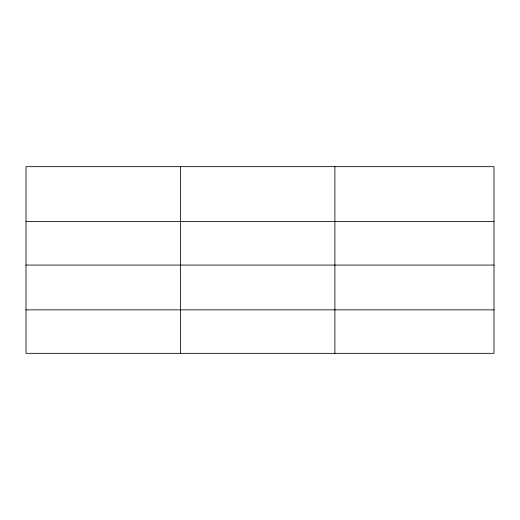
<?xml version="1.0" encoding="UTF-8"?>
<svg xmlns="http://www.w3.org/2000/svg" width="520" height="520" viewBox="0 0 520 520"><rect width="100%" height="100%" fill="white"/><g stroke="black" fill="none" stroke-linecap="round" stroke-linejoin="round"><path stroke-width="0.78" d="M494 265.064L494 166.66L26 166.66L26 353.34L494 353.34L494 265.064L26 265.064M26 221.585L494 221.585M26 309.861L494 309.861M334.88 166.66L334.88 353.34M180.44 166.66L180.44 353.34"/></g></svg>
